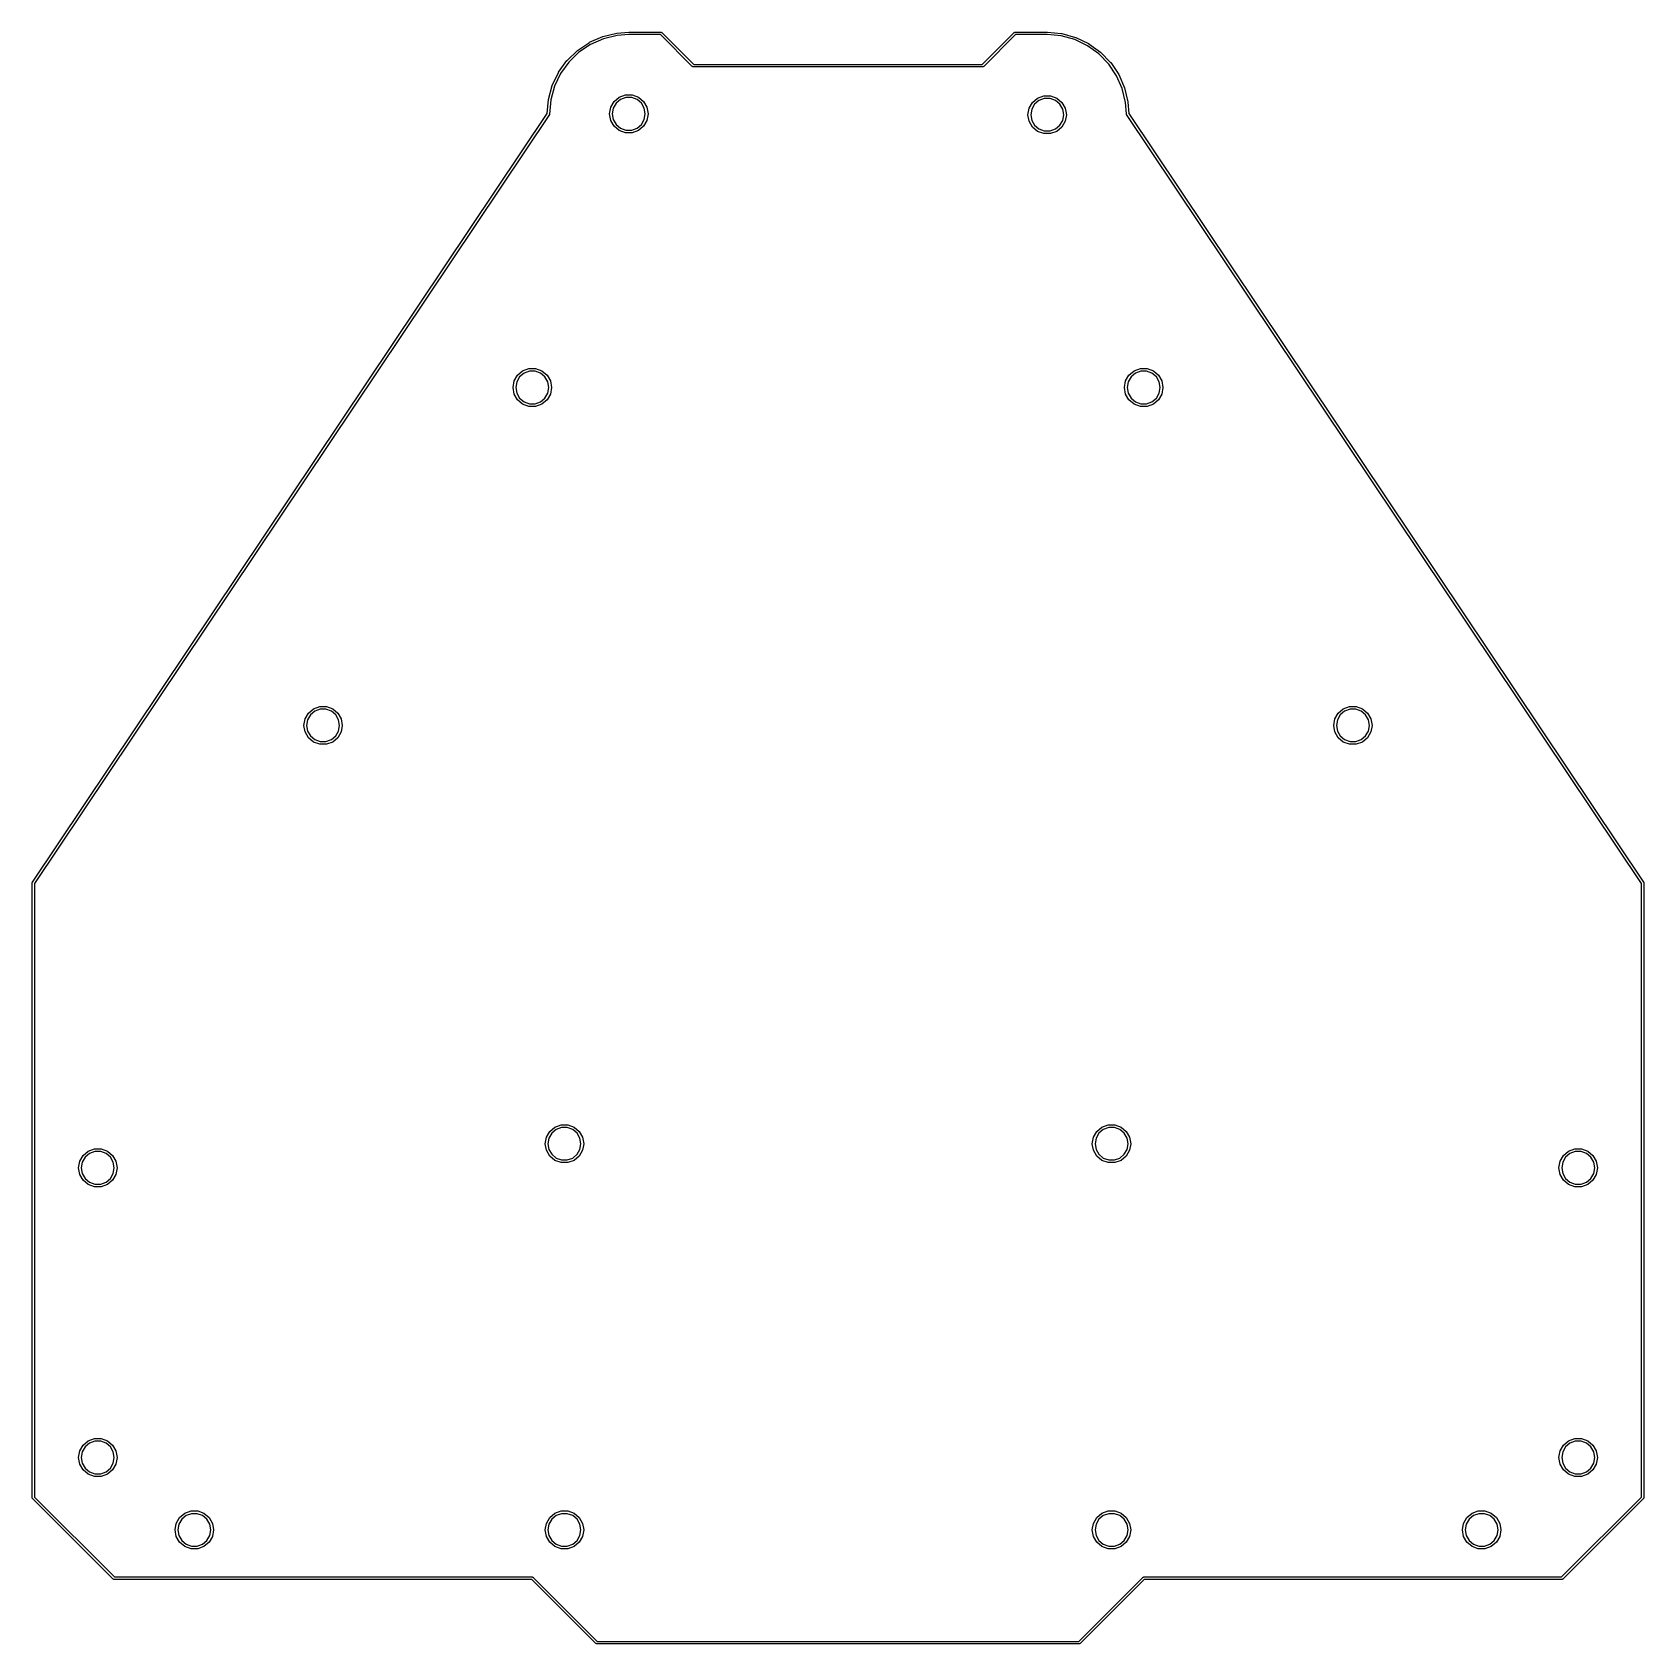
# Model space of a CAD drawing. Extents: x 0 to 100, y 0 to 100.
import ezdxf

# ---------------------------------------------------------------- set-up
doc = ezdxf.new("R2010")
doc.units = 0
doc.header["$MEASUREMENT"] = 0
doc.layers.add('BLACK', color=7, linetype='CONTINUOUS')

msp = doc.modelspace()

# ---------------------------------------------------------------- linework, layer by layer
at = {"layer": 'BLACK', "linetype": 'CONTINUOUS'}
for p, q in [((33.8116, 98.948), (34.5494, 99.4438)), ((34.6275, 99.3155), (33.9008, 98.8272)), ((34.5494, 99.4438), (34.5568, 99.4482)), ((34.5568, 99.4482), (34.559, 99.4491)), ((34.559, 99.4491), (34.5611, 99.4502)), ((34.5611, 99.4502), (35.3751, 99.8075)), ((35.4292, 99.6675), (34.6275, 99.3155)), ((35.3751, 99.8075), (35.3831, 99.8105)), ((35.3831, 99.8105), (35.3855, 99.811)), ((35.3855, 99.811), (35.3877, 99.8118)), ((35.3877, 99.8118), (36.2521, 100.019)), ((36.2812, 99.872), (35.4292, 99.6675)), ((36.2521, 100.019), (36.2606, 100.021)), ((36.2606, 100.021), (36.2623, 100.021)), ((36.2623, 100.021), (36.2641, 100.021)), ((36.2641, 100.021), (36.9907, 100.075)), ((37.0028, 99.925), (36.2812, 99.872)), ((36.9907, 100.075), (36.9934, 100.075)), ((36.9934, 100.075), (38.9967, 100.075)), ((38.9689, 99.925), (37.0028, 99.925)), ((40.9447, 97.9493), (38.9689, 99.925)), ((38.9967, 100.075), (39.0066, 100.076)), ((39.0066, 100.076), (39.0162, 100.073)), ((39.0162, 100.073), (39.026, 100.072)), ((39.026, 100.072), (39.029, 100.07)), ((39.029, 100.07), (39.0322, 100.069)), ((39.0322, 100.069), (39.0403, 100.063)), ((39.0403, 100.063), (39.049, 100.058)), ((39.049, 100.058), (39.0553, 100.051)), ((39.0553, 100.051), (41.0311, 98.075)), ((58.9689, 98.075), (60.9447, 100.051)), ((61.0311, 99.925), (59.0553, 97.9493)), ((60.9447, 100.051), (60.951, 100.058)), ((60.951, 100.058), (60.9597, 100.063)), ((60.9597, 100.063), (60.9678, 100.069)), ((60.9678, 100.069), (60.971, 100.07)), ((60.971, 100.07), (60.974, 100.072)), ((60.974, 100.072), (60.9838, 100.073)), ((60.9838, 100.073), (60.9934, 100.076)), ((60.9934, 100.076), (61.0033, 100.075)), ((61.0033, 100.075), (63.0066, 100.075)), ((62.9967, 99.925), (61.0311, 99.925)), ((63.8721, 99.8469), (62.9967, 99.925)), ((63.0066, 100.075), (63.0099, 100.074)), ((63.0099, 100.074), (63.8921, 99.9957)), ((64.7166, 99.6158), (63.8721, 99.8469)), ((63.8921, 99.9957), (63.8921, 99.9957)), ((63.8921, 99.9957), (63.8921, 99.9957)), ((63.8921, 99.9957), (63.9006, 99.9944)), ((63.9006, 99.9944), (63.9029, 99.9937)), ((63.9029, 99.9937), (63.9052, 99.9933)), ((63.9052, 99.9933), (64.7626, 99.7588)), ((65.5069, 99.2389), (64.7166, 99.6158)), ((64.7626, 99.7588), (64.7627, 99.7588)), ((64.7627, 99.7588), (64.7627, 99.7587)), ((64.7627, 99.7587), (64.7708, 99.756)), ((64.7708, 99.756), (64.7729, 99.7549)), ((64.7729, 99.7549), (64.7751, 99.7541)), ((64.7751, 99.7541), (65.5775, 99.3714)), ((66.2179, 98.728), (65.5069, 99.2389)), ((65.5775, 99.3714), (65.5775, 99.3714)), ((65.5775, 99.3714), (65.5775, 99.3714)), ((65.5775, 99.3714), (65.5851, 99.3672)), ((65.5851, 99.3672), (65.5869, 99.3658)), ((65.5869, 99.3658), (65.589, 99.3646)), ((65.589, 99.3646), (66.3109, 98.8459)), ((32.6354, 97.589), (33.1541, 98.3109)), ((33.272, 98.2179), (32.7611, 97.5069)), ((33.1541, 98.3109), (33.1596, 98.3176)), ((33.1596, 98.3176), (33.1613, 98.3192)), ((33.1613, 98.3192), (33.1628, 98.321)), ((33.1628, 98.321), (33.8012, 98.9396)), ((33.9008, 98.8272), (33.272, 98.2179)), ((33.8012, 98.9396), (33.8077, 98.9452)), ((33.8077, 98.9452), (33.8097, 98.9465)), ((33.8097, 98.9465), (33.8116, 98.948)), ((66.8272, 98.0992), (66.2179, 98.728)), ((66.3109, 98.8459), (66.3176, 98.8404)), ((66.3176, 98.8404), (66.3192, 98.8387)), ((66.3192, 98.8387), (66.321, 98.8372)), ((66.321, 98.8372), (66.9396, 98.1988)), ((66.9396, 98.1988), (66.9452, 98.1923)), ((66.9452, 98.1923), (66.9465, 98.1903)), ((66.9465, 98.1903), (66.948, 98.1884)), ((66.948, 98.1884), (67.4438, 97.4506)), ((32.2459, 96.7751), (32.6286, 97.5775)), ((32.7611, 97.5069), (32.3842, 96.7166)), ((32.6286, 97.5775), (32.6328, 97.5851)), ((32.6286, 97.5775), (32.6286, 97.5775)), ((32.6286, 97.5775), (32.6286, 97.5775)), ((32.6328, 97.5851), (32.6342, 97.5869)), ((32.6342, 97.5869), (32.6354, 97.589)), ((40.951, 97.9417), (40.9447, 97.9493)), ((40.9597, 97.9367), (40.951, 97.9417)), ((40.9678, 97.931), (40.9597, 97.9367)), ((40.971, 97.9301), (40.9678, 97.931)), ((40.974, 97.9284), (40.971, 97.9301)), ((40.9838, 97.9267), (40.974, 97.9284)), ((40.9934, 97.9241), (40.9838, 97.9267)), ((41.0033, 97.925), (40.9934, 97.9241)), ((58.9967, 97.925), (41.0033, 97.925)), ((41.0311, 98.075), (58.9689, 98.075)), ((59.0066, 97.9241), (58.9967, 97.925)), ((59.0162, 97.9267), (59.0066, 97.9241)), ((59.026, 97.9284), (59.0162, 97.9267)), ((59.029, 97.9301), (59.026, 97.9284)), ((59.0322, 97.931), (59.029, 97.9301)), ((59.0403, 97.9367), (59.0322, 97.931)), ((59.049, 97.9417), (59.0403, 97.9367)), ((59.0553, 97.9493), (59.049, 97.9417)), ((67.3155, 97.3725), (66.8272, 98.0992)), ((67.6675, 96.5708), (67.3155, 97.3725)), ((67.4438, 97.4506), (67.4482, 97.4432)), ((67.4482, 97.4432), (67.4491, 97.441)), ((67.4491, 97.441), (67.4502, 97.4389)), ((67.4502, 97.4389), (67.8075, 96.6249)), ((32.0067, 95.9052), (32.2412, 96.7626)), ((32.3842, 96.7166), (32.1531, 95.8721)), ((32.2412, 96.7626), (32.244, 96.7708)), ((32.244, 96.7708), (32.2451, 96.7729)), ((32.2451, 96.7729), (32.2459, 96.7751)), ((36.4025, 96.0349), (36.7925, 96.1768)), ((36.7925, 96.1768), (37.2075, 96.1768)), ((37.2075, 96.1768), (37.5975, 96.0349)), ((67.872, 95.7188), (67.6675, 96.5708)), ((67.8075, 96.6249), (67.8105, 96.6169)), ((67.8105, 96.6169), (67.811, 96.6145)), ((67.811, 96.6145), (67.8118, 96.6123)), ((67.8118, 96.6123), (68.0193, 95.7479)), ((31.927, 95.0258), (32.0043, 95.8921)), ((32.0043, 95.8921), (32.0056, 95.9006)), ((32.0056, 95.9006), (32.0063, 95.9029)), ((32.0063, 95.9029), (32.0067, 95.9052)), ((32.1531, 95.8721), (32.0748, 94.9941)), ((35.805, 95), (35.8771, 95.4087)), ((35.8771, 95.4087), (36.0846, 95.7681)), ((36.0368, 95.3506), (35.975, 95)), ((36.2148, 95.6589), (36.0368, 95.3506)), ((36.0846, 95.7681), (36.4025, 96.0349)), ((36.4875, 95.8877), (36.2148, 95.6589)), ((36.822, 96.0094), (36.4875, 95.8877)), ((37.178, 96.0094), (36.822, 96.0094)), ((37.5125, 95.8877), (37.178, 96.0094)), ((37.7852, 95.6589), (37.5125, 95.8877)), ((37.5975, 96.0349), (37.9154, 95.7681)), ((37.9632, 95.3506), (37.7852, 95.6589)), ((37.9154, 95.7681), (38.1229, 95.4087)), ((38.025, 95), (37.9632, 95.3506)), ((38.1229, 95.4087), (38.195, 95)), ((61.805, 94.95), (61.8771, 95.3587)), ((61.8771, 95.3587), (62.0846, 95.7181)), ((62.0368, 95.3006), (61.975, 94.95)), ((62.2148, 95.6089), (62.0368, 95.3006)), ((62.0846, 95.7181), (62.4025, 95.9849)), ((62.4875, 95.8377), (62.2148, 95.6089)), ((62.4025, 95.9849), (62.7925, 96.1268)), ((62.822, 95.9594), (62.4875, 95.8377)), ((62.7925, 96.1268), (63.2075, 96.1268)), ((63.178, 95.9594), (62.822, 95.9594)), ((63.5125, 95.8377), (63.178, 95.9594)), ((63.2075, 96.1268), (63.5975, 95.9849)), ((63.7852, 95.6089), (63.5125, 95.8377)), ((63.5975, 95.9849), (63.9154, 95.7181)), ((63.9632, 95.3006), (63.7852, 95.6089)), ((63.9154, 95.7181), (64.1229, 95.3587)), ((64.025, 94.95), (63.9632, 95.3006)), ((64.1229, 95.3587), (64.195, 94.95)), ((67.9252, 94.9945), (67.872, 95.7188)), ((68.0193, 95.7479), (68.0208, 95.7394)), ((68.0208, 95.7394), (68.0209, 95.7377)), ((68.0209, 95.7377), (68.0212, 95.7359)), ((68.0212, 95.7359), (68.0733, 95.0253)), ((-0.05638, 47.2506), (31.927, 95.0258)), ((32.066, 94.9637), (0.075, 47.1772)), ((32.074, 94.9818), (32.066, 94.9637)), ((32.0748, 94.9941), (32.074, 94.9818)), ((35.8771, 94.5913), (35.805, 95)), ((36.0846, 94.2319), (35.8771, 94.5913)), ((35.975, 95), (36.0368, 94.6494)), ((36.0368, 94.6494), (36.2148, 94.3411)), ((36.4025, 93.9651), (36.0846, 94.2319)), ((36.2148, 94.3411), (36.4875, 94.1123)), ((37.5125, 94.1123), (37.7852, 94.3411)), ((37.9154, 94.2319), (37.5975, 93.9651)), ((37.7852, 94.3411), (37.9632, 94.6494)), ((38.1229, 94.5913), (37.9154, 94.2319)), ((37.9632, 94.6494), (38.025, 95)), ((38.195, 95), (38.1229, 94.5913)), ((61.8771, 94.5413), (61.805, 94.95)), ((62.0846, 94.1819), (61.8771, 94.5413)), ((61.975, 94.95), (62.0368, 94.5994)), ((62.0368, 94.5994), (62.2148, 94.2911)), ((62.4025, 93.9151), (62.0846, 94.1819)), ((62.2148, 94.2911), (62.4875, 94.0623)), ((63.5125, 94.0623), (63.7852, 94.2911)), ((63.9154, 94.1819), (63.5975, 93.9151)), ((63.7852, 94.2911), (63.9632, 94.5994)), ((64.1229, 94.5413), (63.9154, 94.1819)), ((63.9632, 94.5994), (64.025, 94.95)), ((64.195, 94.95), (64.1229, 94.5413)), ((67.926, 94.9818), (67.9252, 94.9945)), ((67.934, 94.9637), (67.926, 94.9818)), ((99.925, 47.1772), (67.934, 94.9637)), ((68.0733, 95.0253), (100.056, 47.2506)), ((36.7925, 93.8232), (36.4025, 93.9651)), ((36.4875, 94.1123), (36.822, 93.9906)), ((37.2075, 93.8232), (36.7925, 93.8232)), ((36.822, 93.9906), (37.178, 93.9906)), ((37.178, 93.9906), (37.5125, 94.1123)), ((37.5975, 93.9651), (37.2075, 93.8232)), ((62.7925, 93.7732), (62.4025, 93.9151)), ((62.4875, 94.0623), (62.822, 93.9406)), ((63.2075, 93.7732), (62.7925, 93.7732)), ((62.822, 93.9406), (63.178, 93.9406)), ((63.178, 93.9406), (63.5125, 94.0623)), ((63.5975, 93.9151), (63.2075, 93.7732)), ((30.4025, 79.0349), (30.7925, 79.1768)), ((30.7925, 79.1768), (31.2075, 79.1768)), ((31.2075, 79.1768), (31.5975, 79.0349)), ((68.4025, 79.0349), (68.7925, 79.1768)), ((68.7925, 79.1768), (69.2075, 79.1768)), ((69.2075, 79.1768), (69.5975, 79.0349)), ((29.805, 78), (29.8771, 78.4087)), ((29.8771, 78.4087), (30.0846, 78.7681)), ((30.0368, 78.3506), (29.975, 78)), ((30.2148, 78.6589), (30.0368, 78.3506)), ((30.0846, 78.7681), (30.4025, 79.0349)), ((30.4875, 78.8877), (30.2148, 78.6589)), ((30.822, 79.0094), (30.4875, 78.8877)), ((31.178, 79.0094), (30.822, 79.0094)), ((31.5125, 78.8877), (31.178, 79.0094)), ((31.7852, 78.6589), (31.5125, 78.8877)), ((31.5975, 79.0349), (31.9154, 78.7681)), ((31.9632, 78.3506), (31.7852, 78.6589)), ((31.9154, 78.7681), (32.1229, 78.4087)), ((32.025, 78), (31.9632, 78.3506)), ((32.1229, 78.4087), (32.195, 78)), ((67.805, 78), (67.8771, 78.4087)), ((67.8771, 78.4087), (68.0846, 78.7681)), ((68.0368, 78.3506), (67.975, 78)), ((68.2148, 78.6589), (68.0368, 78.3506)), ((68.0846, 78.7681), (68.4025, 79.0349)), ((68.4875, 78.8877), (68.2148, 78.6589)), ((68.822, 79.0094), (68.4875, 78.8877)), ((69.178, 79.0094), (68.822, 79.0094)), ((69.5125, 78.8877), (69.178, 79.0094)), ((69.7852, 78.6589), (69.5125, 78.8877)), ((69.5975, 79.0349), (69.9154, 78.7681)), ((69.9632, 78.3506), (69.7852, 78.6589)), ((69.9154, 78.7681), (70.1229, 78.4087)), ((70.025, 78), (69.9632, 78.3506)), ((70.1229, 78.4087), (70.195, 78)), ((29.8771, 77.5913), (29.805, 78)), ((30.0846, 77.2319), (29.8771, 77.5913)), ((29.975, 78), (30.0368, 77.6494)), ((30.0368, 77.6494), (30.2148, 77.3411)), ((30.4025, 76.9651), (30.0846, 77.2319)), ((30.2148, 77.3411), (30.4875, 77.1123)), ((31.5125, 77.1123), (31.7852, 77.3411)), ((31.9154, 77.2319), (31.5975, 76.9651)), ((31.7852, 77.3411), (31.9632, 77.6494)), ((32.1229, 77.5913), (31.9154, 77.2319)), ((31.9632, 77.6494), (32.025, 78)), ((32.195, 78), (32.1229, 77.5913)), ((67.8771, 77.5913), (67.805, 78)), ((68.0846, 77.2319), (67.8771, 77.5913)), ((67.975, 78), (68.0368, 77.6494)), ((68.0368, 77.6494), (68.2148, 77.3411)), ((68.4025, 76.9651), (68.0846, 77.2319)), ((68.2148, 77.3411), (68.4875, 77.1123)), ((69.5125, 77.1123), (69.7852, 77.3411)), ((69.9154, 77.2319), (69.5975, 76.9651)), ((69.7852, 77.3411), (69.9632, 77.6494)), ((70.1229, 77.5913), (69.9154, 77.2319)), ((69.9632, 77.6494), (70.025, 78)), ((70.195, 78), (70.1229, 77.5913)), ((30.7925, 76.8232), (30.4025, 76.9651)), ((30.4875, 77.1123), (30.822, 76.9906)), ((31.2075, 76.8232), (30.7925, 76.8232)), ((30.822, 76.9906), (31.178, 76.9906)), ((31.178, 76.9906), (31.5125, 77.1123)), ((31.5975, 76.9651), (31.2075, 76.8232)), ((68.7925, 76.8232), (68.4025, 76.9651)), ((68.4875, 77.1123), (68.822, 76.9906)), ((69.2075, 76.8232), (68.7925, 76.8232)), ((68.822, 76.9906), (69.178, 76.9906)), ((69.178, 76.9906), (69.5125, 77.1123)), ((69.5975, 76.9651), (69.2075, 76.8232)), ((17.4025, 58.0349), (17.7925, 58.1768)), ((17.7925, 58.1768), (18.2075, 58.1768)), ((18.2075, 58.1768), (18.5975, 58.0349)), ((81.4025, 58.0349), (81.7925, 58.1768)), ((81.7925, 58.1768), (82.2075, 58.1768)), ((82.2075, 58.1768), (82.5975, 58.0349)), ((16.805, 57), (16.8771, 57.4087)), ((16.8771, 57.4087), (17.0846, 57.7681)), ((17.0368, 57.3506), (16.975, 57)), ((17.2148, 57.6589), (17.0368, 57.3506)), ((17.0846, 57.7681), (17.4025, 58.0349)), ((17.4875, 57.8877), (17.2148, 57.6589)), ((17.822, 58.0094), (17.4875, 57.8877)), ((18.178, 58.0094), (17.822, 58.0094)), ((18.5125, 57.8877), (18.178, 58.0094)), ((18.7852, 57.6589), (18.5125, 57.8877)), ((18.5975, 58.0349), (18.9154, 57.7681)), ((18.9632, 57.3506), (18.7852, 57.6589)), ((18.9154, 57.7681), (19.1229, 57.4087)), ((19.025, 57), (18.9632, 57.3506)), ((19.1229, 57.4087), (19.195, 57)), ((80.805, 57), (80.8771, 57.4087)), ((80.8771, 57.4087), (81.0846, 57.7681)), ((81.0368, 57.3506), (80.975, 57)), ((81.2148, 57.6589), (81.0368, 57.3506)), ((81.0846, 57.7681), (81.4025, 58.0349)), ((81.4875, 57.8877), (81.2148, 57.6589)), ((81.822, 58.0094), (81.4875, 57.8877)), ((82.178, 58.0094), (81.822, 58.0094)), ((82.5125, 57.8877), (82.178, 58.0094)), ((82.7852, 57.6589), (82.5125, 57.8877)), ((82.5975, 58.0349), (82.9154, 57.7681)), ((82.9632, 57.3506), (82.7852, 57.6589)), ((82.9154, 57.7681), (83.1229, 57.4087)), ((83.025, 57), (82.9632, 57.3506)), ((83.1229, 57.4087), (83.195, 57)), ((16.8771, 56.5913), (16.805, 57)), ((17.0846, 56.2319), (16.8771, 56.5913)), ((16.975, 57), (17.0368, 56.6494)), ((17.0368, 56.6494), (17.2148, 56.3411)), ((17.4025, 55.9651), (17.0846, 56.2319)), ((17.2148, 56.3411), (17.4875, 56.1123)), ((17.4875, 56.1123), (17.822, 55.9906)), ((18.178, 55.9906), (18.5125, 56.1123)), ((18.5125, 56.1123), (18.7852, 56.3411)), ((18.9154, 56.2319), (18.5975, 55.9651)), ((18.7852, 56.3411), (18.9632, 56.6494)), ((19.1229, 56.5913), (18.9154, 56.2319)), ((18.9632, 56.6494), (19.025, 57)), ((19.195, 57), (19.1229, 56.5913)), ((80.8771, 56.5913), (80.805, 57)), ((81.0846, 56.2319), (80.8771, 56.5913)), ((80.975, 57), (81.0368, 56.6494)), ((81.0368, 56.6494), (81.2148, 56.3411)), ((81.4025, 55.9651), (81.0846, 56.2319)), ((81.2148, 56.3411), (81.4875, 56.1123)), ((81.4875, 56.1123), (81.822, 55.9906)), ((82.178, 55.9906), (82.5125, 56.1123)), ((82.5125, 56.1123), (82.7852, 56.3411)), ((82.9154, 56.2319), (82.5975, 55.9651)), ((82.7852, 56.3411), (82.9632, 56.6494)), ((83.1229, 56.5913), (82.9154, 56.2319)), ((82.9632, 56.6494), (83.025, 57)), ((83.195, 57), (83.1229, 56.5913)), ((17.7925, 55.8232), (17.4025, 55.9651)), ((18.2075, 55.8232), (17.7925, 55.8232)), ((17.822, 55.9906), (18.178, 55.9906)), ((18.5975, 55.9651), (18.2075, 55.8232)), ((81.7925, 55.8232), (81.4025, 55.9651)), ((82.2075, 55.8232), (81.7925, 55.8232)), ((81.822, 55.9906), (82.178, 55.9906)), ((82.5975, 55.9651), (82.2075, 55.8232)), ((-0.07571, 47.1918), (-0.075, 47.2025)), ((-0.075, 47.1893), (-0.07571, 47.1918)), ((-0.075, 47.2066), (-0.07456, 47.209)), ((-0.075, 47.2025), (-0.075, 47.2066)), ((-0.075, 9.00327), (-0.075, 47.1893)), ((-0.07456, 47.209), (-0.07396, 47.2182)), ((-0.07396, 47.2182), (-0.07228, 47.222)), ((-0.07228, 47.222), (-0.07156, 47.226)), ((-0.07156, 47.226), (-0.06698, 47.234)), ((-0.06698, 47.234), (-0.06597, 47.2363)), ((-0.06597, 47.2363), (-0.0637, 47.2397)), ((-0.0637, 47.2397), (-0.05834, 47.249)), ((-0.05834, 47.249), (-0.05638, 47.2506)), ((0.075, 47.1772), (0.075, 9.03106)), ((99.925, 9.03107), (99.925, 47.1772)), ((100.056, 47.2506), (100.058, 47.249)), ((100.058, 47.249), (100.064, 47.2397)), ((100.064, 47.2397), (100.066, 47.2363)), ((100.066, 47.2363), (100.067, 47.234)), ((100.067, 47.234), (100.072, 47.226)), ((100.072, 47.226), (100.072, 47.222)), ((100.072, 47.222), (100.074, 47.2182)), ((100.074, 47.2182), (100.075, 47.209)), ((100.075, 47.209), (100.075, 47.2066)), ((100.075, 47.2066), (100.075, 47.2025)), ((100.075, 47.2025), (100.076, 47.1918)), ((100.076, 47.1918), (100.075, 47.1893)), ((100.075, 47.1893), (100.075, 9.00326)), ((32.4025, 32.0349), (32.7925, 32.1768)), ((32.7925, 32.1768), (33.2075, 32.1768)), ((33.2075, 32.1768), (33.5975, 32.0349)), ((66.4025, 32.0349), (66.7925, 32.1768)), ((66.7925, 32.1768), (67.2075, 32.1768)), ((67.2075, 32.1768), (67.5975, 32.0349)), ((31.805, 31), (31.8771, 31.4087)), ((31.8771, 31.4087), (32.0846, 31.7681)), ((32.0368, 31.3506), (31.975, 31)), ((32.2148, 31.6589), (32.0368, 31.3506)), ((32.0846, 31.7681), (32.4025, 32.0349)), ((32.4875, 31.8877), (32.2148, 31.6589)), ((32.822, 32.0094), (32.4875, 31.8877)), ((33.178, 32.0094), (32.822, 32.0094)), ((33.5125, 31.8877), (33.178, 32.0094)), ((33.7852, 31.6589), (33.5125, 31.8877)), ((33.5975, 32.0349), (33.9154, 31.7681)), ((33.9632, 31.3506), (33.7852, 31.6589)), ((33.9154, 31.7681), (34.1229, 31.4087)), ((34.025, 31), (33.9632, 31.3506)), ((34.1229, 31.4087), (34.195, 31)), ((65.805, 31), (65.8771, 31.4087)), ((65.8771, 31.4087), (66.0846, 31.7681)), ((66.0368, 31.3506), (65.975, 31)), ((66.2148, 31.6589), (66.0368, 31.3506)), ((66.0846, 31.7681), (66.4025, 32.0349)), ((66.4875, 31.8877), (66.2148, 31.6589)), ((66.822, 32.0094), (66.4875, 31.8877)), ((67.178, 32.0094), (66.822, 32.0094)), ((67.5125, 31.8877), (67.178, 32.0094)), ((67.7852, 31.6589), (67.5125, 31.8877)), ((67.5975, 32.0349), (67.9154, 31.7681)), ((67.9632, 31.3506), (67.7852, 31.6589)), ((67.9154, 31.7681), (68.1229, 31.4087)), ((68.025, 31), (67.9632, 31.3506)), ((68.1229, 31.4087), (68.195, 31)), ((2.87707, 29.9087), (3.08458, 30.2681)), ((3.2148, 30.1589), (3.03681, 29.8506)), ((3.08458, 30.2681), (3.4025, 30.5349)), ((3.4875, 30.3877), (3.2148, 30.1589)), ((3.4025, 30.5349), (3.79249, 30.6768)), ((3.82201, 30.5094), (3.4875, 30.3877)), ((3.79249, 30.6768), (4.20751, 30.6768)), ((4.17799, 30.5094), (3.82201, 30.5094)), ((4.5125, 30.3877), (4.17799, 30.5094)), ((4.20751, 30.6768), (4.5975, 30.5349)), ((4.7852, 30.1589), (4.5125, 30.3877)), ((4.5975, 30.5349), (4.91542, 30.2681)), ((4.96319, 29.8506), (4.7852, 30.1589)), ((4.91542, 30.2681), (5.12293, 29.9087)), ((31.8771, 30.5913), (31.805, 31)), ((32.0846, 30.2319), (31.8771, 30.5913)), ((31.975, 31), (32.0368, 30.6494)), ((32.0368, 30.6494), (32.2148, 30.3411)), ((32.4025, 29.9651), (32.0846, 30.2319)), ((32.2148, 30.3411), (32.4875, 30.1123)), ((32.4875, 30.1123), (32.822, 29.9906)), ((33.178, 29.9906), (33.5125, 30.1123)), ((33.5125, 30.1123), (33.7852, 30.3411)), ((33.9154, 30.2319), (33.5975, 29.9651)), ((33.7852, 30.3411), (33.9632, 30.6494)), ((34.1229, 30.5913), (33.9154, 30.2319)), ((33.9632, 30.6494), (34.025, 31)), ((34.195, 31), (34.1229, 30.5913)), ((65.8771, 30.5913), (65.805, 31)), ((66.0846, 30.2319), (65.8771, 30.5913)), ((65.975, 31), (66.0368, 30.6494)), ((66.0368, 30.6494), (66.2148, 30.3411)), ((66.4025, 29.9651), (66.0846, 30.2319)), ((66.2148, 30.3411), (66.4875, 30.1123)), ((66.4875, 30.1123), (66.822, 29.9906)), ((67.178, 29.9906), (67.5125, 30.1123)), ((67.5125, 30.1123), (67.7852, 30.3411)), ((67.9154, 30.2319), (67.5975, 29.9651)), ((67.7852, 30.3411), (67.9632, 30.6494)), ((68.1229, 30.5913), (67.9154, 30.2319)), ((67.9632, 30.6494), (68.025, 31)), ((68.195, 31), (68.1229, 30.5913)), ((94.8771, 29.9087), (95.0846, 30.2681)), ((95.2148, 30.1589), (95.0368, 29.8506)), ((95.0846, 30.2681), (95.4025, 30.5349)), ((95.4875, 30.3877), (95.2148, 30.1589)), ((95.4025, 30.5349), (95.7925, 30.6768)), ((95.822, 30.5094), (95.4875, 30.3877)), ((95.7925, 30.6768), (96.2075, 30.6768)), ((96.178, 30.5094), (95.822, 30.5094)), ((96.5125, 30.3877), (96.178, 30.5094)), ((96.2075, 30.6768), (96.5975, 30.5349)), ((96.7852, 30.1589), (96.5125, 30.3877)), ((96.5975, 30.5349), (96.9154, 30.2681)), ((96.9632, 29.8506), (96.7852, 30.1589)), ((96.9154, 30.2681), (97.1229, 29.9087)), ((2.805, 29.5), (2.87707, 29.9087)), ((2.87707, 29.0913), (2.805, 29.5)), ((3.08458, 28.7319), (2.87707, 29.0913)), ((3.03681, 29.8506), (2.975, 29.5)), ((2.975, 29.5), (3.03681, 29.1494)), ((3.03681, 29.1494), (3.2148, 28.8411)), ((4.7852, 28.8411), (4.96319, 29.1494)), ((5.12293, 29.0913), (4.91542, 28.7319)), ((5.025, 29.5), (4.96319, 29.8506)), ((4.96319, 29.1494), (5.025, 29.5)), ((5.12293, 29.9087), (5.195, 29.5)), ((5.195, 29.5), (5.12293, 29.0913)), ((32.7925, 29.8232), (32.4025, 29.9651)), ((33.2075, 29.8232), (32.7925, 29.8232)), ((32.822, 29.9906), (33.178, 29.9906)), ((33.5975, 29.9651), (33.2075, 29.8232)), ((66.7925, 29.8232), (66.4025, 29.9651)), ((67.2075, 29.8232), (66.7925, 29.8232)), ((66.822, 29.9906), (67.178, 29.9906)), ((67.5975, 29.9651), (67.2075, 29.8232)), ((94.805, 29.5), (94.8771, 29.9087)), ((94.8771, 29.0913), (94.805, 29.5)), ((95.0846, 28.7319), (94.8771, 29.0913)), ((95.0368, 29.8506), (94.975, 29.5)), ((94.975, 29.5), (95.0368, 29.1494)), ((95.0368, 29.1494), (95.2148, 28.8411)), ((96.7852, 28.8411), (96.9632, 29.1494)), ((97.1229, 29.0913), (96.9154, 28.7319)), ((97.025, 29.5), (96.9632, 29.8506)), ((96.9632, 29.1494), (97.025, 29.5)), ((97.1229, 29.9087), (97.195, 29.5)), ((97.195, 29.5), (97.1229, 29.0913)), ((3.4025, 28.4651), (3.08458, 28.7319)), ((3.2148, 28.8411), (3.4875, 28.6123)), ((3.79249, 28.3232), (3.4025, 28.4651)), ((3.4875, 28.6123), (3.82201, 28.4906)), ((4.20751, 28.3232), (3.79249, 28.3232)), ((3.82201, 28.4906), (4.17799, 28.4906)), ((4.17799, 28.4906), (4.5125, 28.6123)), ((4.5975, 28.4651), (4.20751, 28.3232)), ((4.5125, 28.6123), (4.7852, 28.8411)), ((4.91542, 28.7319), (4.5975, 28.4651)), ((95.4025, 28.4651), (95.0846, 28.7319)), ((95.2148, 28.8411), (95.4875, 28.6123)), ((95.7925, 28.3232), (95.4025, 28.4651)), ((95.4875, 28.6123), (95.822, 28.4906)), ((96.2075, 28.3232), (95.7925, 28.3232)), ((95.822, 28.4906), (96.178, 28.4906)), ((96.178, 28.4906), (96.5125, 28.6123)), ((96.5975, 28.4651), (96.2075, 28.3232)), ((96.5125, 28.6123), (96.7852, 28.8411)), ((96.9154, 28.7319), (96.5975, 28.4651)), ((2.87707, 11.9087), (3.08458, 12.2681)), ((3.2148, 12.1589), (3.03681, 11.8506)), ((3.08458, 12.2681), (3.4025, 12.5349)), ((3.4875, 12.3877), (3.2148, 12.1589)), ((3.4025, 12.5349), (3.79249, 12.6768)), ((3.82201, 12.5094), (3.4875, 12.3877)), ((3.79249, 12.6768), (4.20751, 12.6768)), ((4.17799, 12.5094), (3.82201, 12.5094)), ((4.5125, 12.3877), (4.17799, 12.5094)), ((4.20751, 12.6768), (4.5975, 12.5349)), ((4.7852, 12.1589), (4.5125, 12.3877)), ((4.5975, 12.5349), (4.91542, 12.2681)), ((4.96319, 11.8506), (4.7852, 12.1589)), ((4.91542, 12.2681), (5.12293, 11.9087)), ((94.8771, 11.9087), (95.0846, 12.2681)), ((95.2148, 12.1589), (95.0368, 11.8506)), ((95.0846, 12.2681), (95.4025, 12.5349)), ((95.4875, 12.3877), (95.2148, 12.1589)), ((95.4025, 12.5349), (95.7925, 12.6768)), ((95.822, 12.5094), (95.4875, 12.3877)), ((95.7925, 12.6768), (96.2075, 12.6768)), ((96.178, 12.5094), (95.822, 12.5094)), ((96.5125, 12.3877), (96.178, 12.5094)), ((96.2075, 12.6768), (96.5975, 12.5349)), ((96.7852, 12.1589), (96.5125, 12.3877)), ((96.5975, 12.5349), (96.9154, 12.2681)), ((96.9632, 11.8506), (96.7852, 12.1589)), ((96.9154, 12.2681), (97.1229, 11.9087)), ((2.805, 11.5), (2.87707, 11.9087)), ((2.87707, 11.0913), (2.805, 11.5)), ((3.08458, 10.7319), (2.87707, 11.0913)), ((3.03681, 11.8506), (2.975, 11.5)), ((2.975, 11.5), (3.03681, 11.1494)), ((3.03681, 11.1494), (3.2148, 10.8411)), ((4.7852, 10.8411), (4.96319, 11.1494)), ((5.12293, 11.0913), (4.91542, 10.7319)), ((5.025, 11.5), (4.96319, 11.8506)), ((4.96319, 11.1494), (5.025, 11.5)), ((5.12293, 11.9087), (5.195, 11.5)), ((5.195, 11.5), (5.12293, 11.0913)), ((94.805, 11.5), (94.8771, 11.9087)), ((94.8771, 11.0913), (94.805, 11.5)), ((95.0846, 10.7319), (94.8771, 11.0913)), ((95.0368, 11.8506), (94.975, 11.5)), ((94.975, 11.5), (95.0368, 11.1494)), ((95.0368, 11.1494), (95.2148, 10.8411)), ((96.7852, 10.8411), (96.9632, 11.1494)), ((97.1229, 11.0913), (96.9154, 10.7319)), ((97.025, 11.5), (96.9632, 11.8506)), ((96.9632, 11.1494), (97.025, 11.5)), ((97.1229, 11.9087), (97.195, 11.5)), ((97.195, 11.5), (97.1229, 11.0913)), ((3.4025, 10.4651), (3.08458, 10.7319)), ((3.2148, 10.8411), (3.4875, 10.6123)), ((3.79249, 10.3232), (3.4025, 10.4651)), ((3.4875, 10.6123), (3.82201, 10.4906)), ((4.20751, 10.3232), (3.79249, 10.3232)), ((3.82201, 10.4906), (4.17799, 10.4906)), ((4.17799, 10.4906), (4.5125, 10.6123)), ((4.5975, 10.4651), (4.20751, 10.3232)), ((4.5125, 10.6123), (4.7852, 10.8411)), ((4.91542, 10.7319), (4.5975, 10.4651)), ((95.4025, 10.4651), (95.0846, 10.7319)), ((95.2148, 10.8411), (95.4875, 10.6123)), ((95.7925, 10.3232), (95.4025, 10.4651)), ((95.4875, 10.6123), (95.822, 10.4906)), ((96.2075, 10.3232), (95.7925, 10.3232)), ((95.822, 10.4906), (96.178, 10.4906)), ((96.178, 10.4906), (96.5125, 10.6123)), ((96.5975, 10.4651), (96.2075, 10.3232)), ((96.5125, 10.6123), (96.7852, 10.8411)), ((96.9154, 10.7319), (96.5975, 10.4651)), ((0.075, 9.03106), (5.03107, 4.075)), ((94.9689, 4.075), (99.925, 9.03107)), ((-0.07587, 8.99336), (-0.075, 9.00327)), ((-0.07329, 8.98375), (-0.07587, 8.99336)), ((-0.07156, 8.97395), (-0.07329, 8.98375)), ((-0.06989, 8.97105), (-0.07156, 8.97395)), ((-0.06902, 8.96782), (-0.06989, 8.97105)), ((-0.06331, 8.95967), (-0.06902, 8.96782)), ((-0.05834, 8.95105), (-0.06331, 8.95967)), ((-0.05072, 8.94466), (-0.05834, 8.95105)), ((4.94466, 3.94927), (-0.05072, 8.94466)), ((9.08458, 7.76813), (9.4025, 8.0349)), ((9.4025, 8.0349), (9.79249, 8.17685)), ((9.79249, 8.17685), (10.2075, 8.17685)), ((10.2075, 8.17685), (10.5975, 8.0349)), ((10.5975, 8.0349), (10.9154, 7.76813)), ((32.0846, 7.76813), (32.4025, 8.0349)), ((32.4025, 8.0349), (32.7925, 8.17685)), ((32.7925, 8.17685), (33.2075, 8.17685)), ((33.2075, 8.17685), (33.5975, 8.0349)), ((33.5975, 8.0349), (33.9154, 7.76813)), ((66.0846, 7.76813), (66.4025, 8.0349)), ((66.4025, 8.0349), (66.7925, 8.17685)), ((66.7925, 8.17685), (67.2075, 8.17685)), ((67.2075, 8.17685), (67.5975, 8.0349)), ((67.5975, 8.0349), (67.9154, 7.76813)), ((89.0846, 7.76813), (89.4025, 8.0349)), ((89.4025, 8.0349), (89.7925, 8.17685)), ((89.7925, 8.17685), (90.2075, 8.17685)), ((90.2075, 8.17685), (90.5975, 8.0349)), ((90.5975, 8.0349), (90.9154, 7.76813)), ((100.051, 8.94466), (95.0553, 3.94928)), ((100.058, 8.95105), (100.051, 8.94466)), ((100.063, 8.95967), (100.058, 8.95105)), ((100.069, 8.96781), (100.063, 8.95967)), ((100.07, 8.97105), (100.069, 8.96781)), ((100.072, 8.97395), (100.07, 8.97105)), ((100.073, 8.98375), (100.072, 8.97395)), ((100.076, 8.99336), (100.073, 8.98375)), ((100.075, 9.00326), (100.076, 8.99336)), ((8.805, 7), (8.87707, 7.40871)), ((8.87707, 7.40871), (9.08458, 7.76813)), ((9.03681, 7.35057), (8.975, 7)), ((9.2148, 7.65886), (9.03681, 7.35057)), ((9.4875, 7.88768), (9.2148, 7.65886)), ((9.82201, 8.00943), (9.4875, 7.88768)), ((10.178, 8.00943), (9.82201, 8.00943)), ((10.5125, 7.88768), (10.178, 8.00943)), ((10.7852, 7.65886), (10.5125, 7.88768)), ((10.9632, 7.35057), (10.7852, 7.65886)), ((10.9154, 7.76813), (11.1229, 7.40871)), ((11.025, 7), (10.9632, 7.35057)), ((11.1229, 7.40871), (11.195, 7)), ((31.805, 7), (31.8771, 7.40871)), ((31.8771, 7.40871), (32.0846, 7.76813)), ((32.0368, 7.35057), (31.975, 7)), ((32.2148, 7.65886), (32.0368, 7.35057)), ((32.4875, 7.88768), (32.2148, 7.65886)), ((32.822, 8.00943), (32.4875, 7.88768)), ((33.178, 8.00943), (32.822, 8.00943)), ((33.5125, 7.88768), (33.178, 8.00943)), ((33.7852, 7.65886), (33.5125, 7.88768)), ((33.9632, 7.35057), (33.7852, 7.65886)), ((33.9154, 7.76813), (34.1229, 7.40871)), ((34.025, 7), (33.9632, 7.35057)), ((34.1229, 7.40871), (34.195, 7)), ((65.805, 7), (65.8771, 7.40871)), ((65.8771, 7.40871), (66.0846, 7.76813)), ((66.0368, 7.35057), (65.975, 7)), ((66.2148, 7.65886), (66.0368, 7.35057)), ((66.4875, 7.88768), (66.2148, 7.65886)), ((66.822, 8.00943), (66.4875, 7.88768)), ((67.178, 8.00943), (66.822, 8.00943)), ((67.5125, 7.88768), (67.178, 8.00943)), ((67.7852, 7.65886), (67.5125, 7.88768)), ((67.9632, 7.35057), (67.7852, 7.65886)), ((67.9154, 7.76813), (68.1229, 7.40871)), ((68.025, 7), (67.9632, 7.35057)), ((68.1229, 7.40871), (68.195, 7)), ((88.805, 7), (88.8771, 7.40871)), ((88.8771, 7.40871), (89.0846, 7.76813)), ((89.0368, 7.35057), (88.975, 7)), ((89.2148, 7.65886), (89.0368, 7.35057)), ((89.4875, 7.88768), (89.2148, 7.65886)), ((89.822, 8.00943), (89.4875, 7.88768)), ((90.178, 8.00943), (89.822, 8.00943)), ((90.5125, 7.88768), (90.178, 8.00943)), ((90.7852, 7.65886), (90.5125, 7.88768)), ((90.9632, 7.35057), (90.7852, 7.65886)), ((90.9154, 7.76813), (91.1229, 7.40871)), ((91.025, 7), (90.9632, 7.35057)), ((91.1229, 7.40871), (91.195, 7)), ((8.87707, 6.59129), (8.805, 7)), ((9.08458, 6.23187), (8.87707, 6.59129)), ((8.975, 7), (9.03681, 6.64943)), ((9.03681, 6.64943), (9.2148, 6.34114)), ((9.4025, 5.9651), (9.08458, 6.23187)), ((9.2148, 6.34114), (9.4875, 6.11232)), ((9.4875, 6.11232), (9.82201, 5.99057)), ((10.178, 5.99057), (10.5125, 6.11232)), ((10.5125, 6.11232), (10.7852, 6.34114)), ((10.9154, 6.23187), (10.5975, 5.9651)), ((10.7852, 6.34114), (10.9632, 6.64943)), ((11.1229, 6.59129), (10.9154, 6.23187)), ((10.9632, 6.64943), (11.025, 7)), ((11.195, 7), (11.1229, 6.59129)), ((31.8771, 6.59129), (31.805, 7)), ((32.0846, 6.23187), (31.8771, 6.59129)), ((31.975, 7), (32.0368, 6.64943)), ((32.0368, 6.64943), (32.2148, 6.34114)), ((32.4025, 5.9651), (32.0846, 6.23187)), ((32.2148, 6.34114), (32.4875, 6.11232)), ((32.4875, 6.11232), (32.822, 5.99057)), ((33.178, 5.99057), (33.5125, 6.11232)), ((33.5125, 6.11232), (33.7852, 6.34114)), ((33.9154, 6.23187), (33.5975, 5.9651)), ((33.7852, 6.34114), (33.9632, 6.64943)), ((34.1229, 6.59129), (33.9154, 6.23187)), ((33.9632, 6.64943), (34.025, 7)), ((34.195, 7), (34.1229, 6.59129)), ((65.8771, 6.59129), (65.805, 7)), ((66.0846, 6.23187), (65.8771, 6.59129)), ((65.975, 7), (66.0368, 6.64943)), ((66.0368, 6.64943), (66.2148, 6.34114)), ((66.4025, 5.9651), (66.0846, 6.23187)), ((66.2148, 6.34114), (66.4875, 6.11232)), ((66.4875, 6.11232), (66.822, 5.99057)), ((67.178, 5.99057), (67.5125, 6.11232)), ((67.5125, 6.11232), (67.7852, 6.34114)), ((67.9154, 6.23187), (67.5975, 5.9651)), ((67.7852, 6.34114), (67.9632, 6.64943)), ((68.1229, 6.59129), (67.9154, 6.23187)), ((67.9632, 6.64943), (68.025, 7)), ((68.195, 7), (68.1229, 6.59129)), ((88.8771, 6.59129), (88.805, 7)), ((89.0846, 6.23187), (88.8771, 6.59129)), ((88.975, 7), (89.0368, 6.64943)), ((89.0368, 6.64943), (89.2148, 6.34114)), ((89.4025, 5.9651), (89.0846, 6.23187)), ((89.2148, 6.34114), (89.4875, 6.11232)), ((89.4875, 6.11232), (89.822, 5.99057)), ((90.178, 5.99057), (90.5125, 6.11232)), ((90.5125, 6.11232), (90.7852, 6.34114)), ((90.9154, 6.23187), (90.5975, 5.9651)), ((90.7852, 6.34114), (90.9632, 6.64943)), ((91.1229, 6.59129), (90.9154, 6.23187)), ((90.9632, 6.64943), (91.025, 7)), ((91.195, 7), (91.1229, 6.59129)), ((9.79249, 5.82315), (9.4025, 5.9651)), ((10.2075, 5.82315), (9.79249, 5.82315)), ((9.82201, 5.99057), (10.178, 5.99057)), ((10.5975, 5.9651), (10.2075, 5.82315)), ((32.7925, 5.82315), (32.4025, 5.9651)), ((33.2075, 5.82315), (32.7925, 5.82315)), ((32.822, 5.99057), (33.178, 5.99057)), ((33.5975, 5.9651), (33.2075, 5.82315)), ((66.7925, 5.82315), (66.4025, 5.9651)), ((67.2075, 5.82315), (66.7925, 5.82315)), ((66.822, 5.99057), (67.178, 5.99057)), ((67.5975, 5.9651), (67.2075, 5.82315)), ((89.7925, 5.82315), (89.4025, 5.9651)), ((90.2075, 5.82315), (89.7925, 5.82315)), ((89.822, 5.99057), (90.178, 5.99057)), ((90.5975, 5.9651), (90.2075, 5.82315)), ((5.03107, 4.075), (30.9967, 4.075)), ((30.9967, 4.075), (31.0066, 4.07587)), ((31.0066, 4.07587), (31.0162, 4.07329)), ((31.0162, 4.07329), (31.026, 4.07156)), ((31.026, 4.07156), (31.029, 4.06989)), ((31.029, 4.06989), (31.0322, 4.06902)), ((31.0322, 4.06902), (31.0403, 4.06332)), ((31.0403, 4.06332), (31.049, 4.05834)), ((31.049, 4.05834), (31.0553, 4.05072)), ((31.0553, 4.05072), (35.0311, 0.075)), ((64.9689, 0.075), (68.9447, 4.05073)), ((68.9447, 4.05073), (68.951, 4.05834)), ((68.951, 4.05834), (68.9597, 4.06332)), ((68.9597, 4.06332), (68.9678, 4.06902)), ((68.9678, 4.06902), (68.971, 4.06989)), ((68.971, 4.06989), (68.974, 4.07156)), ((68.974, 4.07156), (68.9838, 4.07329)), ((68.9838, 4.07329), (68.9934, 4.07587)), ((68.9934, 4.07587), (69.0033, 4.075)), ((69.0033, 4.075), (94.9689, 4.075)), ((4.95105, 3.94166), (4.94466, 3.94927)), ((4.95967, 3.93668), (4.95105, 3.94166)), ((4.96781, 3.93098), (4.95967, 3.93668)), ((4.97105, 3.93011), (4.96781, 3.93098)), ((4.97395, 3.92844), (4.97105, 3.93011)), ((4.98375, 3.92671), (4.97395, 3.92844)), ((4.99336, 3.92413), (4.98375, 3.92671)), ((5.00326, 3.925), (4.99336, 3.92413)), ((30.9689, 3.925), (5.00326, 3.925)), ((34.9447, -0.05073), (30.9689, 3.925)), ((69.0311, 3.925), (65.0553, -0.05072)), ((94.9967, 3.925), (69.0311, 3.925)), ((95.0066, 3.92413), (94.9967, 3.925)), ((95.0162, 3.92671), (95.0066, 3.92413)), ((95.026, 3.92844), (95.0162, 3.92671)), ((95.029, 3.93011), (95.026, 3.92844)), ((95.0322, 3.93098), (95.029, 3.93011)), ((95.0403, 3.93668), (95.0322, 3.93098)), ((95.049, 3.94166), (95.0403, 3.93668)), ((95.0553, 3.94928), (95.049, 3.94166)), ((35.0311, 0.075), (64.9689, 0.075)), ((34.951, -0.05834), (34.9447, -0.05073)), ((34.9597, -0.06332), (34.951, -0.05834)), ((34.9678, -0.06902), (34.9597, -0.06332)), ((34.971, -0.06989), (34.9678, -0.06902)), ((34.974, -0.07156), (34.971, -0.06989)), ((34.9838, -0.07329), (34.974, -0.07156)), ((34.9934, -0.07587), (34.9838, -0.07329)), ((35.0033, -0.075), (34.9934, -0.07587)), ((64.9967, -0.075), (35.0033, -0.075)), ((65.0066, -0.07587), (64.9967, -0.075)), ((65.0162, -0.07329), (65.0066, -0.07587)), ((65.026, -0.07156), (65.0162, -0.07329)), ((65.029, -0.06989), (65.026, -0.07156)), ((65.0322, -0.06902), (65.029, -0.06989)), ((65.0403, -0.06332), (65.0322, -0.06902)), ((65.049, -0.05834), (65.0403, -0.06332)), ((65.0553, -0.05072), (65.049, -0.05834))]:
    msp.add_line(p, q, dxfattribs=at)

doc.saveas('drawing.dxf')
